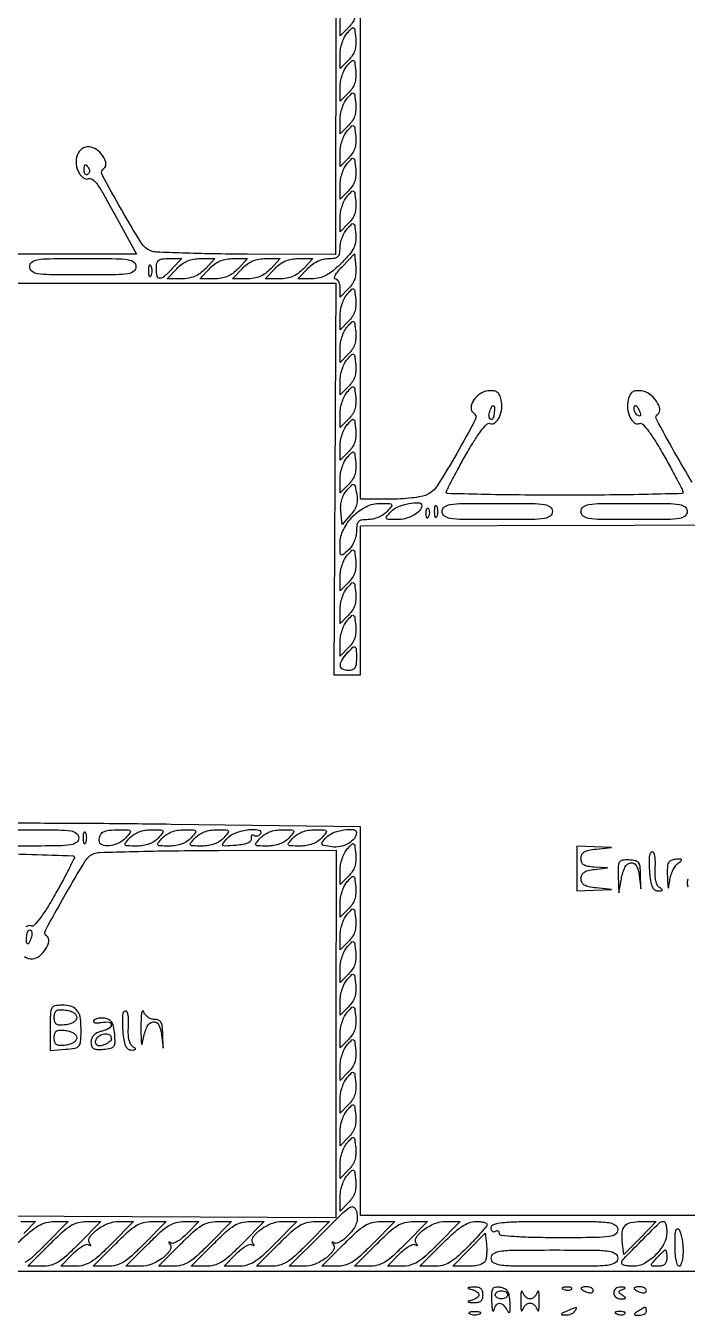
# Model space of a CAD drawing. Extents: x 17 to 822, y 5 to 559.
# Drawn here: x 216 to 378, y 5 to 321 of the extents above; entities that cross this region are included whole.
import ezdxf

# ---------------------------------------------------------------- set-up
doc = ezdxf.new("R2010")
doc.units = 0
doc.header["$MEASUREMENT"] = 0

msp = doc.modelspace()

# ---------------------------------------------------------------- linework, layer by layer
for points in [[(28.541465, 321.56995, 0.003837), (28.262195, 316.625, 0.008675), (28.061287, 310.227364, 0.003511), (28, 301.5, 0.003578), (28.06167, 292.88239, 0.008422), (28.262009, 286.45432, 0.003502), (28.539273, 281.418683, 0.396166), (28.984759, 281, -0.412408), (29.46258, 280.525118, -0.000102), (29.660656, 247.315001, -0.001361), (29.784568, 206.512136, -0.000505), (29.744627, 149.073465, 0.000484), (29.707363, 98.439679, 0.000802), (29.785835, 55.700313, 0.000037), (29.921293, 17.137127, 0.197981), (30.200712, 16.465954, 0.19867), (31.304134, 16.008298, 0.000006), (186.307387, 15.865424, 0.000281), (374.742824, 15.799819, 0.000104), (639.75, 15.91159)], [(379.235321, 209.185846, -0.009906), (374.845897, 216.648174, -0.004653), (370.453609, 224.63895, -0.396663), (370.782506, 225.865582, 0.314577), (371.318603, 227.106939, 0.104466), (370.484623, 229.02545, 0.081769), (368.714954, 230.809286, 0.130736), (366.722939, 231.573249, 0.048412), (365.436807, 231.585426, 0.129478), (364.581073, 231.278088, 0.131159), (363.99433, 230.592188, 0.050269), (363.564705, 229.401782, 0.086779), (363.406565, 227.232784, 0.085396), (363.991356, 225.125705, 0.114773), (365.071613, 223.761195, 0.265756), (366.318628, 223.568775, -0.305335), (367.099357, 223.389032, -0.025469), (368.50819, 221.719457, -0.024126), (370.239825, 219.197704, -0.010501), (372.303374, 215.69577, -0.003163), (374.103341, 212.440962, -0.004823), (375.620366, 209.591244, -0.001865), (376.887394, 207.132407, -0.118571), (377, 206.664234, -0.406921), (376.735151, 206.39269, -0.000516), (368.48125, 206.195119, -0.003579), (359.120021, 206.047734, -0.002146), (348, 206, -0.002146), (336.879979, 206.047734, -0.003579), (327.51875, 206.195119, -0.000516), (319.264849, 206.39269, -0.406921), (319, 206.664234, -0.118571), (319.112606, 207.132407, -0.001865), (320.379634, 209.591244, -0.004823), (321.896659, 212.440962, -0.003163), (323.696626, 215.69577, -0.010501), (325.760175, 219.197704, -0.024126), (327.49181, 221.719457, -0.025469), (328.900643, 223.389032, -0.305335), (329.681372, 223.568775, 0.265756), (330.928387, 223.761195, 0.114773), (332.008644, 225.125705, 0.085396), (332.593435, 227.232784, 0.086779), (332.435295, 229.401782, 0.050302), (332.002255, 230.601401, 0.133783), (331.411667, 231.284447, 0.129494), (330.542974, 231.586197, 0.045778), (329.215111, 231.566644, 0.126196), (327.274543, 230.842226, 0.095454), (325.681854, 229.206668, 0.124242), (325.06037, 227.418953, 0.277728), (325.668433, 226.174329, -0.388687), (326.103333, 224.50472, -0.007937), (321.567987, 216.251695, -0.01183), (316.828341, 208.38087, -0.142978), (314.202947, 206.073163, -0.065859), (312.884184, 205.657216, -0.014627), (310.538225, 205.315242, -0.014952), (307.783296, 205.078843, -0.013925), (304.952947, 205), (298, 205), (298, 303), (298, 401)], [(291.919472, 333), (291.914542, 265), (270.207271, 265.070285, -0.003093), (261.755574, 265.149927, -0.004554), (254.334057, 265.333393, -0.002195), (248.037072, 265.574141, -0.083269), (246.653349, 265.867274, -0.1617), (244.307714, 267.825149, -0.009264), (239.442862, 276.013079, -0.006437), (234.727432, 284.548894, -0.396243), (235.141096, 286.087202, 0.288571), (235.663535, 287.154137, 0.109038), (235.111797, 288.798368, 0.084284), (233.734951, 290.403011, 0.109865), (232.018579, 291.28489, 0.174339), (230.195787, 291.12144, 0.162643), (228.831217, 289.831989, 0.130217), (228.330302, 287.714157, 0.100538), (228.866699, 285.393218, 0.050784), (229.371877, 284.529053, 0.067945), (230.000852, 283.875414, 0.085081), (230.650848, 283.521003, 0.175738), (231.221637, 283.531556, -0.231508), (232.296702, 283.436063, -0.101788), (233.372591, 282.44084, -0.028058), (234.951038, 279.95284, -0.002011), (238.910104, 272.794953), (243.13143, 265.089906), (142.565715, 265.02903)], [(397.73343, 29.476606, -0.00071), (362.974591, 29.429638), (298, 29.434091), (298, 77.054387), (298, 124.674684), (251.639053, 125.31135, 0.001585), (232.925983, 125.509018, 0.001814), (215.037037, 125.57638, 0.001635), (199.860635, 125.528841, 0.010349), (192.139053, 125.319538), (179, 124.69106), (179, 191.34553), (179, 258), (235.476244, 258), (291.952487, 258), (291.726244, 209.999826), (291.5, 161.999652), (294.75, 161.999826), (298, 162), (298.001143, 180.25), (298.002287, 198.5), (365.001143, 198.683133), (432, 198.866266)], [(423.018217, 205.331465, -0.000241), (383.721533, 205.592638, -0.169937)], [(206.408352, 118.248611, -0.001597), (217.547445, 117.931539, -0.00015), (227.510913, 117.613099, -0.188793), (227.868962, 117.459415, -0.321329), (227.923361, 117.143163, -0.002484), (226.714963, 114.682184, -0.00776), (225.242024, 111.831585, -0.004759), (223.422336, 108.516168, -0.01032), (221.321541, 104.948062, -0.023171), (219.549907, 102.353432, -0.023421), (218.104218, 100.609844, -0.308818), (217.330739, 100.426578, 0.15116), (216.738664, 100.465925, 0.07058), (216.015836, 100.181721, 0.060272)], [(215.675587, 92.89892, 0.160301), (217.670337, 92.369333, 0.159176), (219.374518, 93.038365, 0.078948), (220.928699, 94.798174, 0.093232), (221.695019, 96.717161, 0.306801), (221.18905, 97.909358, -0.392191), (220.830824, 99.316876, -0.005036), (225.67607, 108.012319, -0.007413), (230.606667, 116.364844, -0.162886), (232.744556, 118.164719, -0.086906), (234.110216, 118.446472, -0.001255), (242.432881, 118.676005, -0.003414), (252.111418, 118.852506, -0.00224), (263.260997, 118.929715), (292.021995, 119), (291.97908, 73.937494), (291.936166, 28.874988), (225.468418, 29.187494), (159.000671, 29.5)], [(378.166275, 111.859667, 0.092143), (378, 110.965064, 0.075836), (378.151289, 109.973326, 0.187958)], [(214.064232, 22.75, -0.012739), (217.05224, 25.460795, -0.045027), (219.156947, 26.967572, -0.067651), (220.996838, 27.73731, -0.065377), (222.997285, 28), (226.43168, 28), (220.96584, 22.458141, -0.010238), (217.7701, 19.34797, -0.055463), (215.832822, 17.903945, -0.093053)], [(214.842079, 28), (218.374182, 28), (215.534066, 25.035558, -0.028015)]]:
    msp.add_lwpolyline(points, format="xyb")
for points in [[(295.074385, 320.62994), (293, 318.555556), (293, 321.949037, -0.04452), (293.128658, 323.391137, -0.034688), (293.514063, 324.917625, -0.035682), (294.078852, 326.299514, -0.068313), (294.75, 327.289555, -0.013511), (295.893063, 328.494199, -0.351207), (296.309455, 328.53981, -0.223081), (296.582186, 328.109995, -0.006864), (296.824385, 325.970458, -0.042169), (296.847935, 324.368954, -0.061847), (296.577869, 322.987958, -0.064866), (295.992059, 321.763404, -0.052458)], [(295.074385, 312.62994), (293, 310.555556), (293, 313.949037, -0.04452), (293.128658, 315.391137, -0.034688), (293.514063, 316.917625, -0.035682), (294.078852, 318.299514, -0.068313), (294.75, 319.289555, -0.013511), (295.893063, 320.494199, -0.351207), (296.309455, 320.53981, -0.223081), (296.582186, 320.109995, -0.006864), (296.824385, 317.970458, -0.042169), (296.847935, 316.368954, -0.061847), (296.577869, 314.987958, -0.064866), (295.992059, 313.763404, -0.052458)], [(295.074385, 304.62994), (293, 302.555556), (293, 305.949037, -0.04452), (293.128658, 307.391137, -0.034688), (293.514063, 308.917625, -0.035682), (294.078852, 310.299514, -0.068313), (294.75, 311.289555, -0.013511), (295.893063, 312.494199, -0.351207), (296.309455, 312.53981, -0.223081), (296.582186, 312.109995, -0.006864), (296.824385, 309.970458, -0.042169), (296.847935, 308.368954, -0.061847), (296.577869, 306.987958, -0.064866), (295.992059, 305.763404, -0.052458)], [(295.074385, 296.62994), (293, 294.555556), (293, 297.949037, -0.04452), (293.128658, 299.391137, -0.034688), (293.514063, 300.917625, -0.035682), (294.078852, 302.299514, -0.068313), (294.75, 303.289555, -0.013511), (295.893063, 304.494199, -0.351207), (296.309455, 304.53981, -0.223081), (296.582186, 304.109995, -0.006864), (296.824385, 301.970458, -0.042169), (296.847935, 300.368954, -0.061847), (296.577869, 298.987958, -0.064866), (295.992059, 297.763404, -0.052458)], [(295.074385, 288.62994), (293, 286.555556), (293, 289.949037, -0.04452), (293.128658, 291.391137, -0.034688), (293.514063, 292.917625, -0.035682), (294.078852, 294.299514, -0.068313), (294.75, 295.289555, -0.013511), (295.893063, 296.494199, -0.351207), (296.309455, 296.53981, -0.223081), (296.582186, 296.109995, -0.006864), (296.824385, 293.970458, -0.042169), (296.847935, 292.368954, -0.061847), (296.577869, 290.987958, -0.064866), (295.992059, 289.763404, -0.052458)], [(295.074385, 280.62994), (293, 278.555556), (293, 281.949037, -0.04452), (293.128658, 283.391137, -0.034688), (293.514063, 284.917625, -0.035682), (294.078852, 286.299514, -0.068313), (294.75, 287.289555, -0.013511), (295.893063, 288.494199, -0.351207), (296.309455, 288.53981, -0.223081), (296.582186, 288.109995, -0.006864), (296.824385, 285.970458, -0.042169), (296.847935, 284.368954, -0.061847), (296.577869, 282.987958, -0.064866), (295.992059, 281.763404, -0.052458)], [(231.457295, 286.069098, -0.090093), (231.612382, 285.673795, -0.095385), (231.614038, 285.257398, -0.099739), (231.463027, 284.88478, -0.108766), (231.182979, 284.613087, -0.158515), (230.860929, 284.534562, -0.191218), (230.582917, 284.669932, -0.126631), (230.394948, 285.024148, -0.059057), (230.333333, 285.543989, -0.019984), (230.376303, 286.618676, -0.269722), (230.59208, 286.929499, -0.350126), (230.913397, 286.852054, -0.02679)], [(295.074385, 272.62994), (293, 270.555556), (293, 273.949037, -0.04452), (293.128658, 275.391137, -0.034688), (293.514063, 276.917625, -0.035682), (294.078852, 278.299514, -0.068313), (294.75, 279.289555, -0.013511), (295.893063, 280.494199, -0.351207), (296.309455, 280.53981, -0.223081), (296.582186, 280.109995, -0.006864), (296.824385, 277.970458, -0.042169), (296.847935, 276.368954, -0.061847), (296.577869, 274.987958, -0.064866), (295.992059, 273.763404, -0.052458)], [(293.324266, 262.886651, -0.02201), (291.288075, 261.023911, -0.052116), (289.585669, 259.877164, -0.064849), (287.930619, 259.255832, -0.055059), (286.075686, 259.032894), (282.651372, 259), (285, 261.5, -0.045709), (286.156697, 262.5253, -0.045986), (287.478193, 263.321022, -0.048227), (288.854707, 263.829273, -0.06442), (290.174314, 264, 0.03468), (291.693016, 264.105465, 0.155907), (292.485547, 264.486337, 0.164881), (292.885557, 265.242345, 0.039981), (293, 266.671259, -0.054642), (293.127718, 267.836441, -0.03598), (293.514063, 269.129778, -0.036064), (294.07966, 270.349149, -0.056497), (294.75, 271.289555, -0.013499), (295.893119, 272.494319, -0.351075), (296.309445, 272.540043, -0.223211), (296.582145, 272.110538, -0.006868), (296.824266, 269.972053, -0.055051), (296.803995, 268.127035, -0.084661), (296.348552, 266.600236, -0.062982), (295.299181, 265.014556, -0.018861)], [(243, 262, -0.224251), (242.477318, 260.893213, -0.134742), (241.125, 260.288462, -0.035495), (238.134523, 260.04363, -0.002682), (230, 260, -0.002682), (221.865477, 260.04363, -0.035495), (218.875, 260.288462, -0.134742), (217.522682, 260.893213, -0.224251), (217, 262, -0.224251), (217.522682, 263.106787, -0.134742), (218.875, 263.711538, -0.035495), (221.865477, 263.95637, -0.002682), (230, 264, -0.002682), (238.134523, 263.95637, -0.035495), (241.125, 263.711538, -0.134742), (242.477318, 263.106787, -0.224251)], [(246.662281, 259.75, -0.174857), (246.474999, 259.540618, -0.447206), (246.306058, 259.601562, -0.078554), (246.189089, 260.10856, -0.017491), (246.157895, 261, -0.017491), (246.189089, 261.89144, -0.078554), (246.306058, 262.398438, -0.447206), (246.474999, 262.459382, -0.174857), (246.662281, 262.25, -0.057986), (246.818615, 261.679992, -0.037979), (246.87034, 261, -0.037979), (246.818615, 260.320008, -0.057986)], [(251.85496, 261.517277, -0.018154), (249.864406, 259.565752, -0.185772), (248.808321, 259.153901, -0.359651), (248.178377, 259.669605, -0.048611), (248, 261.5, -0.048258), (248.129016, 262.833601, -0.176816), (248.560496, 263.548709, -0.142553), (249.417923, 263.905862, -0.027879), (251.10496, 264), (254.20992, 264)], [(260, 261.5, -0.045093), (258.729871, 260.371358, -0.058169), (257.376733, 259.596331, -0.057697), (255.872469, 259.149604, -0.04338), (254.151372, 259), (250.651372, 259), (253, 261.5, -0.045093), (254.270129, 262.628642, -0.058169), (255.623267, 263.403669, -0.057697), (257.127531, 263.850396, -0.04338), (258.848628, 264), (262.348628, 264)], [(268, 261.5, -0.045093), (266.729871, 260.371358, -0.058169), (265.376733, 259.596331, -0.057697), (263.872469, 259.149604, -0.04338), (262.151372, 259), (258.651372, 259), (261, 261.5, -0.045093), (262.270129, 262.628642, -0.058169), (263.623267, 263.403669, -0.057697), (265.127531, 263.850396, -0.04338), (266.848628, 264), (270.348628, 264)], [(276, 261.5, -0.045093), (274.729871, 260.371358, -0.058169), (273.376733, 259.596331, -0.057697), (271.872469, 259.149604, -0.04338), (270.151372, 259), (266.651372, 259), (269, 261.5, -0.045093), (270.270129, 262.628642, -0.058169), (271.623267, 263.403669, -0.057697), (273.127531, 263.850396, -0.04338), (274.848628, 264), (278.348628, 264)], [(284, 261.5, -0.045093), (282.729871, 260.371358, -0.058169), (281.376733, 259.596331, -0.057697), (279.872469, 259.149604, -0.04338), (278.151372, 259), (274.651372, 259), (277, 261.5, -0.045093), (278.270129, 262.628642, -0.058169), (279.623267, 263.403669, -0.057697), (281.127531, 263.850396, -0.04338), (282.848628, 264), (286.348628, 264)], [(295.074385, 256.62994), (293, 254.555556), (293, 256.777778, 0.051449), (292.912276, 257.628058, 0.071373), (292.651292, 258.347222, 0.091414), (292.266004, 258.830609, 0.180815), (291.812909, 259, -0.466291), (291.602083, 259.251239, -0.085811), (291.837296, 259.904351, -0.042237), (292.517465, 260.895766, -0.019038), (293.562909, 262.078641), (296.5, 265.157282), (296.824385, 261.930803, -0.043131), (296.846479, 260.352035, -0.061742), (296.574722, 258.980031, -0.064391), (295.988558, 257.758712, -0.052378)], [(295.074385, 248.62994), (293, 246.555556), (293, 249.949037, -0.04452), (293.128658, 251.391137, -0.034688), (293.514063, 252.917625, -0.035682), (294.078852, 254.299514, -0.068313), (294.75, 255.289555, -0.013511), (295.893063, 256.494199, -0.351207), (296.309455, 256.53981, -0.223081), (296.582186, 256.109995, -0.006864), (296.824385, 253.970458, -0.042169), (296.847935, 252.368954, -0.061847), (296.577869, 250.987958, -0.064866), (295.992059, 249.763404, -0.052458)], [(295.074385, 240.62994), (293, 238.555556), (293, 241.949037, -0.04452), (293.128658, 243.391137, -0.034688), (293.514063, 244.917625, -0.035682), (294.078852, 246.299514, -0.068313), (294.75, 247.289555, -0.013511), (295.893063, 248.494199, -0.351207), (296.309455, 248.53981, -0.223081), (296.582186, 248.109995, -0.006864), (296.824385, 245.970458, -0.042169), (296.847935, 244.368954, -0.061847), (296.577869, 242.987958, -0.064866), (295.992059, 241.763404, -0.052458)], [(295.074385, 232.62994), (293, 230.555556), (293, 233.949037, -0.04452), (293.128658, 235.391137, -0.034688), (293.514063, 236.917625, -0.035682), (294.078852, 238.299514, -0.068313), (294.75, 239.289555, -0.013511), (295.893063, 240.494199, -0.351207), (296.309455, 240.53981, -0.223081), (296.582186, 240.109995, -0.006864), (296.824385, 237.970458, -0.042169), (296.847935, 236.368954, -0.061847), (296.577869, 234.987958, -0.064866), (295.992059, 233.763404, -0.052458)], [(295.074385, 224.62994), (293, 222.555556), (293, 225.949037, -0.04452), (293.128658, 227.391137, -0.034688), (293.514063, 228.917625, -0.035682), (294.078852, 230.299514, -0.068313), (294.75, 231.289555, -0.013511), (295.893063, 232.494199, -0.351207), (296.309455, 232.53981, -0.223081), (296.582186, 232.109995, -0.006864), (296.824385, 229.970458, -0.042169), (296.847935, 228.368954, -0.061847), (296.577869, 226.987958, -0.064866), (295.992059, 225.763404, -0.052458)], [(330.730265, 226.069278, -0.039075), (330.620945, 225.361741, -0.079088), (330.407608, 224.841638, -0.140997), (330.131761, 224.587963, -0.259868), (329.836088, 224.601303, -0.156206), (329.591564, 224.88734, -0.075558), (329.472764, 225.359336, -0.063531), (329.490736, 225.936181, -0.05214), (329.650663, 226.532025, -0.01992), (330.192409, 227.791397, -0.402215), (330.548299, 227.92531, -0.30258), (330.792967, 227.550408, -0.01644)], [(366.381557, 226.448062, -0.036408), (366.556862, 225.868281, -0.155351), (366.525685, 225.512472, -0.32948), (366.325929, 225.393111, -0.1144), (365.988546, 225.507079, -0.061454), (365.610411, 225.810572, -0.051183), (365.290385, 226.21498, -0.053277), (365.072509, 226.65395, -0.088797), (365, 227.059017, -0.079093), (365.117673, 227.798253, -0.444011), (365.441482, 227.942608, -0.168622), (365.894727, 227.51997, -0.029964)], [(295.074385, 216.62994), (293, 214.555556), (293, 217.949037, -0.04452), (293.128658, 219.391137, -0.034688), (293.514063, 220.917625, -0.035682), (294.078852, 222.299514, -0.068313), (294.75, 223.289555, -0.013511), (295.893063, 224.494199, -0.351207), (296.309455, 224.53981, -0.223081), (296.582186, 224.109995, -0.006864), (296.824385, 221.970458, -0.042169), (296.847935, 220.368954, -0.061847), (296.577869, 218.987958, -0.064866), (295.992059, 217.763404, -0.052458)], [(295.074385, 208.62994), (293, 206.555556), (293, 209.949037, -0.04452), (293.128658, 211.391137, -0.034688), (293.514063, 212.917625, -0.035682), (294.078852, 214.299514, -0.068313), (294.75, 215.289555, -0.013511), (295.893063, 216.494199, -0.351207), (296.309455, 216.53981, -0.223081), (296.582186, 216.109995, -0.006864), (296.824385, 213.970458, -0.042169), (296.847935, 212.368954, -0.061847), (296.577869, 210.987958, -0.064866), (295.992059, 209.763404, -0.052458)], [(295.573345, 201.156364), (293.5, 198.812727), (293.179665, 201.999904, -0.044446), (293.162823, 203.485439, -0.050828), (293.415763, 204.882863, -0.05347), (293.928122, 206.13833, -0.060054), (294.679665, 207.203894, -0.010874), (295.900209, 208.498433, -0.290772), (296.3414, 208.600398, -0.255063), (296.660907, 208.245168, -0.008801), (297.073345, 206.360354, -0.049394), (297.218144, 204.90423, -0.070376), (297.036886, 203.619053, -0.068092), (296.499195, 202.403958, -0.042951)], [(304.5, 202, -0.065029), (303.596617, 201.23078, -0.042446), (302.387383, 200.584794, -0.042113), (301.071261, 200.146273, -0.059432), (299.845012, 200, 0.034487), (298.289044, 199.89255, 0.163305), (297.5, 199.5, 0.163305), (297.10745, 198.710956, 0.034487), (297, 197.154988, -0.059432), (296.853727, 195.928739, -0.042113), (296.415206, 194.612617, -0.042446), (295.76922, 193.403383, -0.065029), (295, 192.5, -0.013031), (293.693151, 191.377854, -0.348666), (293.26415, 191.372503, -0.224992), (293.02996, 191.833901, -0.006767), (293, 194.047405, -0.114866), (293.810523, 197.528976, -0.08088), (296.151546, 200.816002, -0.081152), (299.405075, 203.181081, -0.117187), (302.851154, 204, -0.006506), (305.13527, 203.970278, -0.217149), (305.615193, 203.736265, -0.356621), (305.617064, 203.30443, -0.013695)], [(313, 203.428571, -0.197509), (312.51403, 202.246317, -0.069509), (311.027591, 201.11161, -0.061443), (309.012933, 200.282351, -0.067036), (306.916441, 200, -0.007146), (304.794435, 200.030328, -0.235724), (304.356652, 200.264724, -0.337763), (304.371655, 200.69026, -0.012215), (305.5, 202, -0.115541), (307.172677, 203.157082, -0.046756), (309.853353, 203.932757, -0.050157), (312.289637, 204.147683, -0.410633)], [(314.683114, 200.8125, -0.054073), (314.461564, 200.395823, -0.470617), (314.279315, 200.37858, -0.168741), (314.137993, 200.670344, -0.018894), (314.078947, 201.416667, -0.028489), (314.089945, 202.112848, -0.077125), (314.200665, 202.592839, -0.208169), (314.385309, 202.77538, -0.296942), (314.604167, 202.729167, -0.126455), (314.797407, 202.402231, -0.060344), (314.876576, 201.916927, -0.05415), (314.839148, 201.359369, -0.051402)], [(316.662281, 200.75, -0.174857), (316.474999, 200.540618, -0.447206), (316.306058, 200.601562, -0.078554), (316.189089, 201.10856, -0.017491), (316.157895, 202, -0.017491), (316.189089, 202.89144, -0.078554), (316.306058, 203.398438, -0.447206), (316.474999, 203.459382, -0.174857), (316.662281, 203.25, -0.057986), (316.818615, 202.679992, -0.037979), (316.87034, 202, -0.037979), (316.818615, 201.320008, -0.057986)], [(345, 202, -0.22979), (344.461675, 200.890509, -0.130799), (343.0625, 200.287037, -0.034233), (339.96815, 200.043195, -0.00255), (331.5, 200, -0.00255), (323.03185, 200.043195, -0.034233), (319.9375, 200.287037, -0.130799), (318.538325, 200.890509, -0.22979), (318, 202, -0.22979), (318.538325, 203.109491, -0.130799), (319.9375, 203.712963, -0.034233), (323.03185, 203.956805, -0.00255), (331.5, 204, -0.00255), (339.96815, 203.956805, -0.034233), (343.0625, 203.712963, -0.130799), (344.461675, 203.109491, -0.22979)], [(378, 202, -0.224251), (377.477318, 200.893213, -0.134742), (376.125, 200.288462, -0.035495), (373.134523, 200.04363, -0.002682), (365, 200, -0.002682), (356.865477, 200.04363, -0.035495), (353.875, 200.288462, -0.134742), (352.522682, 200.893213, -0.224251), (352, 202, -0.224251), (352.522682, 203.106787, -0.134742), (353.875, 203.711538, -0.035495), (356.865477, 203.95637, -0.002682), (365, 204, -0.002682), (373.134523, 203.95637, -0.035495), (376.125, 203.711538, -0.134742), (377.477318, 203.106787, -0.224251)], [(295.074385, 184.62994), (293, 182.555556), (293, 185.949037, -0.04452), (293.128658, 187.391137, -0.034688), (293.514063, 188.917625, -0.035682), (294.078852, 190.299514, -0.068313), (294.75, 191.289555, -0.013511), (295.893063, 192.494199, -0.351207), (296.309455, 192.53981, -0.223081), (296.582186, 192.109995, -0.006864), (296.824385, 189.970458, -0.042169), (296.847935, 188.368954, -0.061847), (296.577869, 186.987958, -0.064866), (295.992059, 185.763404, -0.052458)], [(295.074385, 176.62994), (293, 174.555556), (293, 177.949037, -0.04452), (293.128658, 179.391137, -0.034688), (293.514063, 180.917625, -0.035682), (294.078852, 182.299514, -0.068313), (294.75, 183.289555, -0.013511), (295.893063, 184.494199, -0.351207), (296.309455, 184.53981, -0.223081), (296.582186, 184.109995, -0.006864), (296.824385, 181.970458, -0.042169), (296.847935, 180.368954, -0.061847), (296.577869, 178.987958, -0.064866), (295.992059, 177.763404, -0.052458)], [(295.074385, 168.62994), (293, 166.555556), (293, 169.949037, -0.04452), (293.128658, 171.391137, -0.034688), (293.514063, 172.917625, -0.035682), (294.078852, 174.299514, -0.068313), (294.75, 175.289555, -0.013511), (295.893063, 176.494199, -0.351207), (296.309455, 176.53981, -0.223081), (296.582186, 176.109995, -0.006864), (296.824385, 173.970458, -0.042169), (296.847935, 172.368954, -0.061847), (296.577869, 170.987958, -0.064866), (295.992059, 169.763404, -0.052458)], [(297, 166, -0.030703), (296.907747, 164.499083, -0.116834), (296.583333, 163.625, -0.166173), (295.975317, 163.159458, -0.081208), (295, 163, -0.116591), (293.650446, 163.319028, -0.261744), (293.080187, 164.162441, -0.158985), (293.393373, 165.483311, -0.046891), (294.654988, 167.171259, -0.011578), (296.128207, 168.72526, -0.323678), (296.648754, 168.810788, -0.274209), (296.95678, 168.332663, -0.009263)], [(229, 122, -0.22979), (228.461675, 120.890509, -0.130799), (227.0625, 120.287037, -0.034233), (223.96815, 120.043195, -0.00255), (215.5, 120, -0.00255), (207.03185, 120.043195, -0.034233), (203.9375, 120.287037, -0.130799), (202.538325, 120.890509, -0.22979), (202, 122, -0.22979), (202.538325, 123.109491, -0.130799), (203.9375, 123.712963, -0.034233), (207.03185, 123.956805, -0.00255), (215.5, 124, -0.00255), (223.96815, 123.956805, -0.034233), (227.0625, 123.712963, -0.130799), (228.461675, 123.109491, -0.22979)], [(230.662281, 120.75, -0.174857), (230.474999, 120.540618, -0.447206), (230.306058, 120.601562, -0.078554), (230.189089, 121.10856, -0.017491), (230.157895, 122, -0.017491), (230.189089, 122.89144, -0.078554), (230.306058, 123.398438, -0.447206), (230.474999, 123.459382, -0.174857), (230.662281, 123.25, -0.057986), (230.818615, 122.679992, -0.037979), (230.87034, 122, -0.037979), (230.818615, 121.320008, -0.057986)], [(240.5, 122, -0.098563), (238.724826, 120.681778, -0.085216), (236.486103, 120.056821, -0.120465), (234.699122, 120.304216, -0.307544), (234, 121.333333, -0.100367), (234.262824, 122.629455, -0.167921), (234.999091, 123.447442, -0.102134), (236.391865, 123.880764, -0.024522), (238.821654, 124, -0.006435), (241.126264, 123.97034, -0.214942), (241.61161, 123.736381, -0.358856), (241.615543, 123.3037, -0.013893)], [(248.5, 122, -0.065737), (247.503381, 121.153811, -0.053162), (246.248809, 120.522141, -0.04919), (244.790592, 120.131231, -0.040927), (243.190025, 120, -0.006407), (240.877306, 120.029637, -0.214078), (240.389808, 120.263573, -0.359731), (240.385064, 120.696593, -0.013972), (241.5, 122, -0.065737), (242.496619, 122.846189, -0.053162), (243.751191, 123.477859, -0.04919), (245.209408, 123.868769, -0.040927), (246.809975, 124, -0.006407), (249.122694, 123.970363, -0.214078), (249.610192, 123.736427, -0.359731), (249.614936, 123.303407, -0.013972)], [(256.5, 122, -0.065737), (255.503381, 121.153811, -0.053162), (254.248809, 120.522141, -0.04919), (252.790592, 120.131231, -0.040927), (251.190025, 120, -0.006407), (248.877306, 120.029637, -0.214078), (248.389808, 120.263573, -0.359731), (248.385064, 120.696593, -0.013972), (249.5, 122, -0.065737), (250.496619, 122.846189, -0.053162), (251.751191, 123.477859, -0.04919), (253.209408, 123.868769, -0.040927), (254.809975, 124, -0.006407), (257.122694, 123.970363, -0.214078), (257.610192, 123.736427, -0.359731), (257.614936, 123.303407, -0.013972)], [(264.5, 122, -0.065737), (263.503381, 121.153811, -0.053162), (262.248809, 120.522141, -0.04919), (260.790592, 120.131231, -0.040927), (259.190025, 120, -0.006407), (256.877306, 120.029637, -0.214078), (256.389808, 120.263573, -0.359731), (256.385064, 120.696593, -0.013972), (257.5, 122, -0.065737), (258.496619, 122.846189, -0.053162), (259.751191, 123.477859, -0.04919), (261.209408, 123.868769, -0.040927), (262.809975, 124, -0.006407), (265.122694, 123.970363, -0.214078), (265.610192, 123.736427, -0.359731), (265.614936, 123.303407, -0.013972)], [(273.489919, 122.983688, -0.092929), (273.177412, 122.64068, -0.096298), (272.765582, 122.439419, -0.099244), (272.318852, 122.410465, -0.105503), (271.906125, 122.558018, 0.1082), (271.564108, 122.678238, 0.240785), (271.311893, 122.586137, 0.177582), (271.18799, 122.290277, 0.062501), (271.225223, 121.82433, -0.229598), (271.075406, 121.229642, -0.113814), (270.439183, 120.750007, -0.062597), (269.270712, 120.395846, -0.021997), (267.528428, 120.176425, -0.004432), (264.827174, 119.980435, -0.192183), (264.293803, 120.154925, -0.410756), (264.255473, 120.555494, -0.012869), (265.433416, 121.926425, -0.125635), (267.444366, 123.259141, -0.051251), (270.659432, 124.021762, -0.083481), (273.079797, 123.93437, -0.521152)], [(280.5, 122, -0.065737), (279.503381, 121.153811, -0.053162), (278.248809, 120.522141, -0.04919), (276.790592, 120.131231, -0.040927), (275.190025, 120, -0.006407), (272.877306, 120.029637, -0.214078), (272.389808, 120.263573, -0.359731), (272.385064, 120.696593, -0.013972), (273.5, 122, -0.065737), (274.496619, 122.846189, -0.053162), (275.751191, 123.477859, -0.04919), (277.209408, 123.868769, -0.040927), (278.809975, 124, -0.006407), (281.122694, 123.970363, -0.214078), (281.610192, 123.736427, -0.359731), (281.614936, 123.303407, -0.013972)], [(288.5, 122, -0.065737), (287.503381, 121.153811, -0.053162), (286.248809, 120.522141, -0.04919), (284.790592, 120.131231, -0.040927), (283.190025, 120, -0.006407), (280.877306, 120.029637, -0.214078), (280.389808, 120.263573, -0.359731), (280.385064, 120.696593, -0.013972), (281.5, 122, -0.065737), (282.496619, 122.846189, -0.053162), (283.751191, 123.477859, -0.04919), (285.209408, 123.868769, -0.040927), (286.809975, 124, -0.006407), (289.122694, 123.970363, -0.214078), (289.610192, 123.736427, -0.359731), (289.614936, 123.303407, -0.013972)], [(297, 123.328741, -0.172484), (296.489186, 121.892032, -0.089825), (295.026986, 120.639255, -0.079672), (293.021707, 119.860934, -0.089477), (290.955402, 119.793238, -0.010483), (289.042366, 120.115116, -0.217997), (288.579743, 120.443253, -0.305436), (288.61334, 120.934439, -0.018601), (289.608844, 122.120272, -0.120062), (291.258682, 123.239934, -0.04884), (293.899052, 123.941399, -0.05303), (296.28942, 124.075658, -0.399686)], [(295.074385, 112.62994), (293, 110.555556), (293, 113.949037, -0.04452), (293.128658, 115.391137, -0.034688), (293.514063, 116.917625, -0.035682), (294.078852, 118.299514, -0.068313), (294.75, 119.289555, -0.013511), (295.893063, 120.494199, -0.351207), (296.309455, 120.53981, -0.223081), (296.582186, 120.109995, -0.006864), (296.824385, 117.970458, -0.042169), (296.847935, 116.368954, -0.061847), (296.577869, 114.987958, -0.064866), (295.992059, 113.763404, -0.052458)], [(351, 114.5), (351, 109), (355.25, 109.168103), (359.5, 109.336206), (355.75, 109.728468, -0.023544), (353.90045, 110.010469, -0.086631), (352.801926, 110.438082, -0.143315), (352.213461, 111.079901, -0.114843), (352, 111.997007, -0.107856), (352.194515, 112.888254, -0.133118), (352.736778, 113.539363, -0.091052), (353.713994, 113.987618, -0.03126), (355.25, 114.276604), (358.5, 114.679926), (355.25, 114.839963, -0.028254), (353.641559, 115.010605, -0.103216), (352.689521, 115.37756, -0.156121), (352.179947, 115.998177, -0.094711), (352, 116.939635, -0.106875), (352.207372, 117.898712, -0.148219), (352.783897, 118.555808, -0.090066), (353.87313, 118.986668, -0.023205), (355.75, 119.271532), (359.5, 119.663794), (355.25, 119.831897), (351, 120)], [(368.833619, 118.000858, 0.068754), (368.709521, 117.335734, 0.011835), (368.679305, 116.05004, 0.01269), (368.718187, 114.528601, 0.011037), (368.834488, 112.938358, 0.022671), (369.096594, 111.08394, 0.072594), (369.500958, 109.906009, 0.124521), (370.079184, 109.251213, 0.153427), (370.855035, 109.015313, 0.018049), (371.650163, 109.051439, 0.279424), (371.862646, 109.20521, 0.340923), (371.802243, 109.434363, 0.022653), (371.207578, 109.850548, -0.14359), (370.70617, 110.42197, -0.050963), (370.346986, 111.459894, -0.043375), (370.152577, 112.794716, -0.031305), (370.159585, 114.299895, 0.027998), (370.186227, 116.665342, 0.074967), (369.86161, 118.314321, 0.420046), (369.356896, 118.54667, 0.22497)], [(361.131641, 112.600914), (361.263282, 108.5), (361.881641, 111.988647, -0.065077), (362.768438, 114.801553, -0.242176), (364.190403, 115.905661, -0.332627), (365.532182, 115.245538, -0.087752), (366.275423, 112.810999), (366.678849, 109.5), (366.589425, 113, 0.023084), (366.446941, 114.983698, 0.138333), (366.054517, 115.930862, 0.175714), (365.275954, 116.413806, 0.04269), (363.75, 116.600914, 0.039931), (362.140608, 116.531442, 0.220535), (361.423281, 116.084626, 0.140201), (361.119533, 115.106193, 0.013629)], [(373.149832, 112.537196, 0.001688), (373.244039, 110.210786, 0.113705), (373.349316, 109.830817, 0.718276), (373.471461, 109.851998, 0.004179), (373.712049, 111.5, -0.040222), (373.984631, 112.73632, -0.035308), (374.460402, 113.9703, -0.036973), (375.053962, 115.025258, -0.082384), (375.680542, 115.696764, 0.012129), (376.545448, 116.395971, 0.354696), (376.594175, 116.656373, 0.28518), (376.337983, 116.802537, 0.00951), (375.118325, 116.73396, 0.082118), (374.017078, 116.46557, 0.18437), (373.407643, 115.877488, 0.102495), (373.141961, 114.764401, 0.016782)], [(295.074385, 104.62994), (293, 102.555556), (293, 105.949037, -0.04452), (293.128658, 107.391137, -0.034688), (293.514063, 108.917625, -0.035682), (294.078852, 110.299514, -0.068313), (294.75, 111.289555, -0.013511), (295.893063, 112.494199, -0.351207), (296.309455, 112.53981, -0.223081), (296.582186, 112.109995, -0.006864), (296.824385, 109.970458, -0.042169), (296.847935, 108.368954, -0.061847), (296.577869, 106.987958, -0.064866), (295.992059, 105.763404, -0.052458)], [(295.074385, 96.62994), (293, 94.555556), (293, 97.949037, -0.04452), (293.128658, 99.391137, -0.034688), (293.514063, 100.917625, -0.035682), (294.078852, 102.299514, -0.068313), (294.75, 103.289555, -0.013511), (295.893063, 104.494199, -0.351207), (296.309455, 104.53981, -0.223081), (296.582186, 104.109995, -0.006864), (296.824385, 101.970458, -0.042169), (296.847935, 100.368954, -0.061847), (296.577869, 98.987958, -0.064866), (295.992059, 97.763404, -0.052458)], [(217.349337, 97.467975, -0.01992), (216.807591, 96.208603, -0.402215), (216.451701, 96.07469, -0.30258), (216.207033, 96.449592, -0.01644), (216.269735, 97.930722, -0.039075), (216.379055, 98.638259, -0.079088), (216.592392, 99.158362, -0.140997), (216.868239, 99.412037, -0.259868), (217.163912, 99.398697, -0.156206), (217.408436, 99.11266, -0.075558), (217.527236, 98.640664, -0.063531), (217.509264, 98.063819, -0.05214)], [(295.074385, 88.62994), (293, 86.555556), (293, 89.949037, -0.04452), (293.128658, 91.391137, -0.034688), (293.514063, 92.917625, -0.035682), (294.078852, 94.299514, -0.068313), (294.75, 95.289555, -0.013511), (295.893063, 96.494199, -0.351207), (296.309455, 96.53981, -0.223081), (296.582186, 96.109995, -0.006864), (296.824385, 93.970458, -0.042169), (296.847935, 92.368954, -0.061847), (296.577869, 90.987958, -0.064866), (295.992059, 89.763404, -0.052458)], [(295.074385, 80.62994), (293, 78.555556), (293, 81.949037, -0.04452), (293.128658, 83.391137, -0.034688), (293.514063, 84.917625, -0.035682), (294.078852, 86.299514, -0.068313), (294.75, 87.289555, -0.013511), (295.893063, 88.494199, -0.351207), (296.309455, 88.53981, -0.223081), (296.582186, 88.109995, -0.006864), (296.824385, 85.970458, -0.042169), (296.847935, 84.368954, -0.061847), (296.577869, 82.987958, -0.064866), (295.992059, 81.763404, -0.052458)], [(222, 75.439635), (222, 69.879269), (225.75, 70.189635, 0.021655), (228.067547, 70.482914, 0.170465), (229.001152, 71.001297, 0.159625), (229.437771, 72.00678, 0.018375), (229.578394, 74.5, 0.03668), (229.406649, 77.693311, 0.12542), (228.647765, 79.612256, 0.162814), (227.199689, 80.650143, 0.074908), (224.877555, 81, 0.046865), (223.144936, 80.837244, 0.230432), (222.379378, 80.266919, 0.11191), (222.057025, 79.028621, 0.007944)], [(228.5, 78, -0.154584), (228.301657, 77.373791, -0.093669), (227.73893, 76.827559, -0.072136), (226.861629, 76.414852, -0.045313), (225.75, 76.183578, -0.030541), (224.313992, 76.106685, -0.145046), (223.53525, 76.343872, -0.189807), (223.127944, 76.92427, -0.05926), (223, 78, -0.05926), (223.127944, 79.07573, -0.189807), (223.53525, 79.656128, -0.145046), (224.313992, 79.893315, -0.030541), (225.75, 79.816422, -0.045313), (226.861629, 79.585148, -0.072136), (227.73893, 79.172441, -0.093669), (228.301657, 78.626209, -0.154584)], [(239.833619, 79.000858, 0.068754), (239.709521, 78.335734, 0.011835), (239.679305, 77.05004, 0.01269), (239.718187, 75.528601, 0.011037), (239.834488, 73.938358, 0.022671), (240.096594, 72.08394, 0.072594), (240.500958, 70.906009, 0.124521), (241.079184, 70.251213, 0.153427), (241.855035, 70.015313, 0.018049), (242.650163, 70.051439, 0.279424), (242.862646, 70.20521, 0.340923), (242.802243, 70.434363, 0.022653), (242.207578, 70.850548, -0.14359), (241.70617, 71.42197, -0.050963), (241.346986, 72.459894, -0.043375), (241.152577, 73.794716, -0.031305), (241.159585, 75.299895, 0.027998), (241.186227, 77.665342, 0.074967), (240.86161, 79.314321, 0.420046), (240.356896, 79.54667, 0.22497)], [(244.231321, 75.5, 0.002575), (244.264314, 72.351112, 0.05951), (244.384565, 71.462501, 0.781944), (244.565411, 71.464284, 0.014562), (244.881641, 72.988647, -0.065077), (245.768438, 75.801553, -0.242176), (247.190403, 76.905661, -0.332627), (248.532182, 76.245538, -0.087752), (249.275423, 73.810999), (249.678849, 70.5), (249.589425, 74, 0.023425), (249.458567, 75.804618, 0.105127), (249.118607, 76.801322, 0.170123), (248.498376, 77.319068, 0.089881), (247.5, 77.5, -0.089848), (246.679738, 77.648598, -0.072131), (245.892278, 78.08129, -0.071009), (245.249209, 78.728018, -0.081783), (244.84968, 79.5, 0.551185), (244.614563, 79.559763, 0.166213), (244.39978, 79.15, 0.029962), (244.262121, 77.681513, 0.009723)], [(295.074385, 72.62994), (293, 70.555556), (293, 73.949037, -0.04452), (293.128658, 75.391137, -0.034688), (293.514063, 76.917625, -0.035682), (294.078852, 78.299514, -0.068313), (294.75, 79.289555, -0.013511), (295.893063, 80.494199, -0.351207), (296.309455, 80.53981, -0.223081), (296.582186, 80.109995, -0.006864), (296.824385, 77.970458, -0.042169), (296.847935, 76.368954, -0.061847), (296.577869, 74.987958, -0.064866), (295.992059, 73.763404, -0.052458)], [(232.624622, 77.201643, 0.307086), (232.637324, 76.901649, 0.178194), (232.951714, 76.695713, 0.07427), (233.619899, 76.642849, 0.029901), (234.530262, 76.761034, -0.067332), (236.356265, 76.860508, -0.394982), (236.945964, 76.212617, -0.278029), (236.373903, 75.292609, -0.05662), (234.5, 74.589356, 0.054602), (233.427299, 74.191699, 0.086603), (232.641553, 73.610486, 0.098722), (232.166275, 72.859667, 0.092143), (232, 71.965064, 0.075836), (232.151289, 70.973326, 0.187958), (232.602466, 70.408899, 0.124597), (233.466572, 70.16327, 0.026277), (235.047469, 70.20044, 0.029861), (236.832355, 70.444246, 0.188331), (237.59218, 70.928873, 0.159928), (237.89029, 71.848226, 0.020097), (237.797469, 73.966325, 0.02796), (237.547749, 75.739786, 0.093417), (237.111502, 76.82542, 0.13218), (236.407602, 77.4676, 0.083995), (235.34436, 77.807186, 0.041939), (234.477875, 77.857255, 0.048279), (233.656235, 77.756022, 0.054713), (232.993736, 77.530289, 0.1459)], [(228.5, 73, -0.154584), (228.301657, 72.373791, -0.093669), (227.73893, 71.827559, -0.072136), (226.861629, 71.414852, -0.045313), (225.75, 71.183578, -0.030541), (224.313992, 71.106685, -0.145046), (223.53525, 71.343872, -0.189807), (223.127944, 71.92427, -0.05926), (223, 73, -0.05926), (223.127944, 74.07573, -0.189807), (223.53525, 74.656128, -0.145046), (224.313992, 74.893315, -0.030541), (225.75, 74.816422, -0.045313), (226.861629, 74.585148, -0.072136), (227.73893, 74.172441, -0.093669), (228.301657, 73.626209, -0.154584)], [(237, 72.968615, -0.213422), (236.621817, 72.122972, -0.075769), (235.486858, 71.381846, -0.076784), (234.197884, 71.019605, -0.230479), (233.356736, 71.30993, -0.242984), (233.115307, 72.067091, -0.130219), (233.532249, 72.983357, -0.102648), (234.459491, 73.733481, -0.119467), (235.559017, 74, -0.069866), (236.109745, 73.922668, -0.085761), (236.576711, 73.697031, -0.100101), (236.888923, 73.361922, -0.138501)], [(295.074385, 64.62994), (293, 62.555556), (293, 65.949037, -0.04452), (293.128658, 67.391137, -0.034688), (293.514063, 68.917625, -0.035682), (294.078852, 70.299514, -0.068313), (294.75, 71.289555, -0.013511), (295.893063, 72.494199, -0.351207), (296.309455, 72.53981, -0.223081), (296.582186, 72.109995, -0.006864), (296.824385, 69.970458, -0.042169), (296.847935, 68.368954, -0.061847), (296.577869, 66.987958, -0.064866), (295.992059, 65.763404, -0.052458)], [(295.074385, 56.62994), (293, 54.555556), (293, 57.949037, -0.04452), (293.128658, 59.391137, -0.034688), (293.514063, 60.917625, -0.035682), (294.078852, 62.299514, -0.068313), (294.75, 63.289555, -0.013511), (295.893063, 64.494199, -0.351207), (296.309455, 64.53981, -0.223081), (296.582186, 64.109995, -0.006864), (296.824385, 61.970458, -0.042169), (296.847935, 60.368954, -0.061847), (296.577869, 58.987958, -0.064866), (295.992059, 57.763404, -0.052458)], [(295.074385, 48.62994), (293, 46.555556), (293, 49.949037, -0.04452), (293.128658, 51.391137, -0.034688), (293.514063, 52.917625, -0.035682), (294.078852, 54.299514, -0.068313), (294.75, 55.289555, -0.013511), (295.893063, 56.494199, -0.351207), (296.309455, 56.53981, -0.223081), (296.582186, 56.109995, -0.006864), (296.824385, 53.970458, -0.042169), (296.847935, 52.368954, -0.061847), (296.577869, 50.987958, -0.064866), (295.992059, 49.763404, -0.052458)], [(295.074385, 40.62994), (293, 38.555556), (293, 41.949037, -0.04452), (293.128658, 43.391137, -0.034688), (293.514063, 44.917625, -0.035682), (294.078852, 46.299514, -0.068313), (294.75, 47.289555, -0.013511), (295.893063, 48.494199, -0.351207), (296.309455, 48.53981, -0.223081), (296.582186, 48.109995, -0.006864), (296.824385, 45.970458, -0.042169), (296.847935, 44.368954, -0.061847), (296.577869, 42.987958, -0.064866), (295.992059, 41.763404, -0.052458)], [(295.074385, 32.62994), (293, 30.555556), (293, 33.949037, -0.04452), (293.128658, 35.391137, -0.034688), (293.514063, 36.917625, -0.035682), (294.078852, 38.299514, -0.068313), (294.75, 39.289555, -0.013511), (295.893063, 40.494199, -0.351207), (296.309455, 40.53981, -0.223081), (296.582186, 40.109995, -0.006864), (296.824385, 37.970458, -0.042169), (296.847935, 36.368954, -0.061847), (296.577869, 34.987958, -0.064866), (295.992059, 33.763404, -0.052458)], [(295.172398, 24.785558, -0.031524), (294.143083, 23.791874, -0.043991), (293.099758, 23.052008, -0.051708), (292.186591, 22.638077, -0.213138), (291.596975, 22.695883, 0.019152), (291.202782, 22.900813, 0.255396), (291.045236, 22.89151, 0.433111), (291.022673, 22.776835, 0.028509), (291.259146, 22.484512, -0.340106), (291.37997, 21.005422, -0.086172), (289.632526, 19.114861, -0.067665), (286.862989, 17.537673, -0.09593), (284.086361, 17), (280.52135, 17), (288.510675, 24.961704, -0.002621), (293.792938, 30.170808, -0.055877), (295.524413, 31.518906, -0.351151), (296.44059, 31.403326, -0.141127), (297.075423, 30.211704, -0.058256), (297.208685, 28.778541, -0.078573), (296.975277, 27.499394, -0.068023), (296.322029, 26.223351, -0.032761)], [(229, 22.5, -0.011886), (225.973242, 19.577487, -0.048077), (223.930364, 18.030834, -0.074769), (222.125658, 17.262096, -0.063442), (220.06832, 17), (216.56832, 17), (222, 22.5, -0.011886), (225.026758, 25.422513, -0.048077), (227.069636, 26.969166, -0.074769), (228.874342, 27.737904, -0.063442), (230.93168, 28), (234.43168, 28)], [(237, 22.5, -0.011935), (233.983187, 19.587661, -0.047667), (231.938057, 18.037301, -0.074121), (230.136121, 17.263928, -0.06445), (228.097069, 17), (224.625818, 17), (227.465934, 19.964442, -0.028015), (228.633745, 21.054115, -0.039669), (229.794002, 21.874554, -0.045083), (230.795223, 22.353376, -0.221967), (231.403025, 22.304117, 0.019152), (231.797218, 22.099187, 0.255396), (231.954764, 22.10849, 0.433111), (231.977327, 22.223165, 0.028509), (231.740854, 22.515488, -0.340166), (231.620469, 23.991163, -0.085719), (233.366329, 25.882603, -0.067511), (236.12736, 27.46186, -0.096484), (238.890154, 28), (242.43168, 28)], [(245, 22.5, -0.011886), (241.973242, 19.577487, -0.048077), (239.930364, 18.030834, -0.074769), (238.125658, 17.262096, -0.063442), (236.06832, 17), (232.56832, 17), (238, 22.5, -0.011886), (241.026758, 25.422513, -0.048077), (243.069636, 26.969166, -0.074769), (244.874342, 27.737904, -0.063442), (246.93168, 28), (250.43168, 28)], [(255.534066, 25.035558, -0.028015), (254.366255, 23.945885, -0.039669), (253.205998, 23.125446, -0.045083), (252.204777, 22.646624, -0.221967), (251.596975, 22.695883, 0.019152), (251.202782, 22.900813, 0.255396), (251.045236, 22.89151, 0.433111), (251.022673, 22.776835, 0.028509), (251.259146, 22.484512, -0.340166), (251.379531, 21.008837, -0.085719), (249.633671, 19.117397, -0.067511), (246.87264, 17.53814, -0.096484), (244.109846, 17), (240.56832, 17), (246, 22.5, -0.011935), (249.016813, 25.412339, -0.047667), (251.061943, 26.962699, -0.074121), (252.863879, 27.736072, -0.06445), (254.902931, 28), (258.374182, 28)], [(261, 22.5, -0.011886), (257.973242, 19.577487, -0.048077), (255.930364, 18.030834, -0.074769), (254.125658, 17.262096, -0.063442), (252.06832, 17), (248.56832, 17), (254, 22.5, -0.011886), (257.026758, 25.422513, -0.048077), (259.069636, 26.969166, -0.074769), (260.874342, 27.737904, -0.063442), (262.93168, 28), (266.43168, 28)], [(269, 22.5, -0.011886), (265.973242, 19.577487, -0.048077), (263.930364, 18.030834, -0.074769), (262.125658, 17.262096, -0.063442), (260.06832, 17), (256.56832, 17), (262, 22.5, -0.011886), (265.026758, 25.422513, -0.048077), (267.069636, 26.969166, -0.074769), (268.874342, 27.737904, -0.063442), (270.93168, 28), (274.43168, 28)], [(277, 22.5, -0.011935), (273.983187, 19.587661, -0.047667), (271.938057, 18.037301, -0.074121), (270.136121, 17.263928, -0.06445), (268.097069, 17), (264.625818, 17), (267.465934, 19.964442, -0.028015), (268.633745, 21.054115, -0.039669), (269.794002, 21.874554, -0.045083), (270.795223, 22.353376, -0.221967), (271.403025, 22.304117, 0.019152), (271.797218, 22.099187, 0.255396), (271.954764, 22.10849, 0.433111), (271.977327, 22.223165, 0.028509), (271.740854, 22.515488, -0.340166), (271.620469, 23.991163, -0.085719), (273.366329, 25.882603, -0.067511), (276.12736, 27.46186, -0.096484), (278.890154, 28), (282.43168, 28)], [(285, 22.5, -0.011886), (281.973242, 19.577487, -0.048077), (279.930364, 18.030834, -0.074769), (278.125658, 17.262096, -0.063442), (276.06832, 17), (272.56832, 17), (278, 22.5, -0.011886), (281.026758, 25.422513, -0.048077), (283.069636, 26.969166, -0.074769), (284.874342, 27.737904, -0.063442), (286.93168, 28), (290.43168, 28)], [(301, 22.5, -0.011886), (297.973242, 19.577487, -0.048077), (295.930364, 18.030834, -0.074769), (294.125658, 17.262096, -0.063442), (292.06832, 17), (288.56832, 17), (294, 22.5, -0.011886), (297.026758, 25.422513, -0.048077), (299.069636, 26.969166, -0.074769), (300.874342, 27.737904, -0.063442), (302.93168, 28), (306.43168, 28)], [(309, 22.5, -0.011886), (305.973242, 19.577487, -0.048077), (303.930364, 18.030834, -0.074769), (302.125658, 17.262096, -0.063442), (300.06832, 17), (296.56832, 17), (302, 22.5, -0.011886), (305.026758, 25.422513, -0.048077), (307.069636, 26.969166, -0.074769), (308.874342, 27.737904, -0.063442), (310.93168, 28), (314.43168, 28)], [(317, 22.5, -0.011935), (313.983187, 19.587661, -0.047667), (311.938057, 18.037301, -0.074121), (310.136121, 17.263928, -0.06445), (308.097069, 17), (304.625818, 17), (307.465934, 19.964442, -0.028015), (308.633745, 21.054115, -0.039669), (309.794002, 21.874554, -0.045083), (310.795223, 22.353376, -0.221967), (311.403025, 22.304117, 0.019152), (311.797218, 22.099187, 0.255396), (311.954764, 22.10849, 0.433111), (311.977327, 22.223165, 0.028509), (311.740854, 22.515488, -0.340166), (311.620469, 23.991163, -0.085719), (313.366329, 25.882603, -0.067511), (316.12736, 27.46186, -0.096484), (318.890154, 28), (322.43168, 28)], [(329, 27.284349, -0.173001), (328.840411, 26.836915, -0.005802), (327.61573, 25.373518, -0.010375), (326.093342, 23.669553, -0.006974), (324.287592, 21.784349, -0.014916), (321.688925, 19.298843, -0.051543), (319.809602, 17.927675, -0.073641), (318.076817, 17.234953, -0.05839), (316.071752, 17), (312.56832, 17), (318, 22.5, -0.013522), (320.731597, 25.120301, -0.036928), (322.83883, 26.768404, -0.053585), (324.603272, 27.693396, -0.094223), (326.21584, 28, -0.024273), (327.282798, 27.948174, -0.038651), (328.182153, 27.789778, -0.045531), (328.82311, 27.561174, -0.292216)], [(361, 26, -0.240299), (360.431338, 24.885087, -0.123223), (358.9375, 24.284483, -0.031956), (355.635485, 24.042421, -0.002322), (346.5, 24, -0.004852), (340.146024, 24.061654, -0.013376), (335.672986, 24.268259, -0.009616), (332.440079, 24.56698, -0.381958), (332, 25.059017, 0.108972), (331.921712, 25.413961, 0.182303), (331.70625, 25.6254, 0.161196), (331.3821, 25.656512, 0.082592), (331, 25.5, -0.139169), (330.620352, 25.392057, -0.191142), (330.29375, 25.521475, -0.138808), (330.073267, 25.889346, -0.066118), (330, 26.440983, -0.326234), (330.615944, 27.284533, -0.052338), (332.735541, 27.724855, -0.022235), (336.779221, 27.95065, -0.002829), (345.5, 28, -0.00213), (355.302909, 27.958247, -0.02996), (358.8125, 27.717742, -0.116079), (360.402252, 27.120358, -0.250083)], [(373, 25.304719, -0.123866), (372.306226, 22.547193, -0.071449), (370.26245, 19.776882, -0.071683), (367.531373, 17.703249, -0.127252), (364.812909, 17, -0.024021), (363.734921, 17.051819, -0.038285), (362.826292, 17.210222, -0.044894), (362.17792, 17.438744, -0.293575), (362, 17.715651, -0.193802), (362.452237, 18.838577, -0.004043), (366.73983, 23.22678, -0.004018), (371.099542, 27.547204, -0.19565), (372.212408, 28, -0.274473), (372.515999, 27.819767, -0.053801), (372.768645, 27.208261, -0.043457), (372.942844, 26.337451, -0.027651)], [(366.452948, 23.938255), (362.5, 19.87651), (362.175426, 22.522727, -0.043754), (362.080317, 25.271009, -0.159963), (362.702746, 26.875298, -0.170945), (364.123528, 27.736333, -0.051601), (366.671563, 28), (370.405896, 28)], [(376.984687, 20.75, -0.025197), (376.918105, 19.312957, -0.040047), (376.701752, 18.101562, -0.048007), (376.385402, 17.242199, -0.288131), (376, 17, -0.328287), (375.610412, 17.286691, -0.029154), (375.298248, 18.542187, -0.029164), (375.081612, 20.237542, -0.017926), (375.015313, 22.25, -0.008942), (375.066096, 24.691088, -0.05458), (375.251528, 25.93711, -0.323524), (375.583545, 26.210142, -0.271245), (376, 26, -0.074236), (376.3749, 25.172821, -0.022986), (376.689119, 23.839063, -0.022426), (376.907494, 22.295701, -0.022912)], [(328.605958, 18.415527, -0.157574), (328.132965, 17.829403, -0.065005), (327.203558, 17.381129, -0.050385), (325.911344, 17.093666, -0.029561), (324.328437, 17), (320.594104, 17), (324.547052, 21.061745), (328.5, 25.12349), (328.824574, 22.477273, -0.02335), (328.908902, 21.360298, -0.020611), (328.894242, 20.19257, -0.021124), (328.792943, 19.14076, -0.0571)], [(361, 19, -0.250083), (360.402252, 17.879642, -0.116079), (358.8125, 17.282258, -0.02996), (355.302909, 17.041753, -0.00213), (345.5, 17, -0.00213), (335.697091, 17.041753, -0.02996), (332.1875, 17.282258, -0.116079), (330.597748, 17.879642, -0.250083), (330, 19, -0.250083), (330.597748, 20.120358, -0.116079), (332.1875, 20.717742, -0.02996), (335.697091, 20.958247, -0.00213), (345.5, 21, -0.00213), (355.302909, 20.958247, -0.02996), (358.8125, 20.717742, -0.116079), (360.402252, 20.120358, -0.250083)], [(373, 19, -0.07307), (372.868413, 18.104385, -0.133516), (372.480627, 17.48202, -0.126147), (371.812972, 17.11975, -0.061622), (370.845012, 17, -0.014191), (369.491255, 17.03843, -0.349021), (369.229349, 17.272045, -0.222937), (369.342025, 17.682566, -0.007247), (370.5, 19, -0.008839), (371.218546, 19.76631, -0.012942), (371.879642, 20.4125, -0.008331), (372.448158, 20.922763, -0.180624), (372.654988, 21, -0.337243), (372.790133, 20.897149, -0.024733), (372.898653, 20.4125, -0.026491), (372.975118, 19.766692, -0.016222)], [(325.25, 11.310674, -0.042954), (325.919656, 11.072686, -0.05393), (326.485937, 10.737018, -0.063987), (326.874169, 10.360086, -0.169692), (327, 10, -0.169692), (326.874169, 9.639914, -0.063987), (326.485937, 9.262982, -0.05393), (325.919656, 8.927314, -0.042954), (325.25, 8.689326, 0.01159), (324.4117, 8.449367, 0.541772), (324.37122, 8.306344, 0.197309), (324.607705, 8.187999, 0.005718), (325.75, 8.116001, 0.052892), (326.797666, 8.172814, 0.135122), (327.48325, 8.485975, 0.149531), (327.870529, 9.081183, 0.070109), (328, 10, 0.070109), (327.870529, 10.918817, 0.149531), (327.48325, 11.514025, 0.135122), (326.797666, 11.827186, 0.052892), (325.75, 11.883999, 0.005718), (324.607705, 11.812001, 0.197309), (324.37122, 11.693656, 0.541772), (324.4117, 11.550633, 0.01159)], [(330.116001, 8.319551, 0.011639), (330.189529, 6.950072, 0.048371), (330.332266, 6.136056, 0.443513), (330.508581, 6.047456, 0.240996), (330.689326, 6.25, -0.081312), (331.241961, 7.494593, -0.247215), (332.026326, 7.929165, -0.210953), (332.931873, 7.55208, -0.062632), (333.842498, 6.316956, 0.053175), (334.288093, 5.688092, 0.54728), (334.54679, 5.728093, 0.108517), (334.6719, 6.346264, 0.008174), (334.615365, 8.066956, 0.0282), (334.429273, 9.823036, 0.101739), (334.029951, 10.868861, 0.140861), (333.332591, 11.484694, 0.075331), (332.223176, 11.819551, 0.061003), (331.006589, 11.844984, 0.236232), (330.387848, 11.452818, 0.128945), (330.114476, 10.521288, 0.014835)], [(334, 10, -0.148195), (333.884432, 9.618646, -0.098894), (333.559375, 9.29375, -0.082425), (333.073457, 9.074694, -0.064853), (332.5, 9, -0.064853), (331.926543, 9.074694, -0.082425), (331.440625, 9.29375, -0.098894), (331.115568, 9.618646, -0.148195), (331, 10, -0.148195), (331.115568, 10.381354, -0.098894), (331.440625, 10.70625, -0.082425), (331.926543, 10.925306, -0.064853), (332.5, 11, -0.064853), (333.073457, 10.925306, -0.082425), (333.559375, 10.70625, -0.098894), (333.884432, 10.381354, -0.148195)], [(337.232003, 8.5, 0.010016), (337.260811, 7.062099, 0.040136), (337.366341, 6.189062, 0.421517), (337.52268, 6.088315, 0.279395), (337.689326, 6.25, -0.068007), (337.965404, 6.918939, -0.068913), (338.409857, 7.485938, -0.075394), (338.948477, 7.868723, -0.117373), (339.5, 8, -0.117373), (340.051523, 7.868723, -0.075394), (340.590143, 7.485937, -0.068913), (341.034596, 6.918939, -0.068007), (341.310674, 6.25, 0.279395), (341.47732, 6.088315, 0.421517), (341.633659, 6.189062, 0.040136), (341.739189, 7.062099, 0.010016), (341.767997, 8.5, 0.010016), (341.739189, 9.937901, 0.040136), (341.633659, 10.810937, 0.421517), (341.47732, 10.911685, 0.279395), (341.310674, 10.75, -0.068007), (341.034596, 10.081061, -0.068913), (340.590143, 9.514062, -0.075394), (340.051523, 9.131277, -0.117373), (339.5, 9, -0.117373), (338.948477, 9.131277, -0.075394), (338.409857, 9.514062, -0.068913), (337.965404, 10.081061, -0.068007), (337.689326, 10.75, 0.279395), (337.52268, 10.911685, 0.421517), (337.366341, 10.810937, 0.040136), (337.260811, 9.937901, 0.010016)], [(347.8125, 11.316886, 0.051402), (348.359369, 11.160852, 0.05415), (348.916927, 11.123424, 0.060344), (349.402231, 11.202593, 0.126455), (349.729167, 11.395833, 0.296942), (349.77538, 11.614691, 0.208169), (349.592839, 11.799335, 0.077125), (349.112848, 11.910055, 0.028489), (348.416667, 11.921053, 0.018894), (347.670344, 11.862007, 0.168741), (347.37858, 11.720685, 0.470617), (347.395823, 11.538436, 0.054073)], [(352, 11.606989, 0.222225), (352.087111, 11.420671, 0.030693), (352.440625, 11.160341, 0.030395), (352.925442, 10.887494, 0.02136), (353.5, 10.638374, 0.055937), (354.074366, 10.488865, 0.100118), (354.559375, 10.516384, 0.147206), (354.877514, 10.710807, 0.184534), (355, 11.031385, 0.152681), (354.884506, 11.400789, 0.098158), (354.559375, 11.715469, 0.08088), (354.073532, 11.92777, 0.062722), (353.5, 12, 0.024748), (352.925176, 11.971531, 0.039339), (352.440625, 11.884553, 0.046727), (352.096084, 11.758929, 0.289661)], [(360, 10.5, 0.116238), (360.13455, 9.929049, 0.101436), (360.514063, 9.445123, 0.094034), (361.081711, 9.123084, 0.08452), (361.75, 9.015313, 0.015246), (362.635609, 9.050082, 0.278496), (362.857048, 9.205828, 0.3487), (362.795767, 9.439555, 0.019656), (362.136847, 9.894262, -0.022213), (361.426195, 10.390051, -0.233412), (361.273695, 10.69893, -0.275386), (361.436975, 10.972905, -0.029355), (362.136847, 11.300002, 0.023718), (362.709835, 11.559972, 0.438953), (362.757373, 11.731622, 0.232968), (362.5442, 11.864069, 0.013273), (361.75, 11.921053, 0.084943), (361.081752, 11.837493, 0.097345), (360.514063, 11.536184, 0.105533), (360.134948, 11.065902, 0.117584)], [(365, 11.606989, 0.222225), (365.087111, 11.420671, 0.030693), (365.440625, 11.160341, 0.030395), (365.925442, 10.887494, 0.02136), (366.5, 10.638374, 0.055937), (367.074366, 10.488865, 0.100118), (367.559375, 10.516384, 0.147206), (367.877514, 10.710807, 0.184534), (368, 11.031385, 0.152681), (367.884506, 11.400789, 0.098158), (367.559375, 11.715469, 0.08088), (367.073532, 11.92777, 0.062722), (366.5, 12, 0.024748), (365.925176, 11.971531, 0.039339), (365.440625, 11.884553, 0.046727), (365.096084, 11.758929, 0.289661)], [(348.5, 6, 0.007086), (347.414842, 5.515361, 0.206801), (347.217153, 5.2939, 0.479221), (347.320418, 5.13381, 0.015651), (348.190983, 5.070285, 0.054957), (348.883647, 5.117642, 0.051224), (349.566787, 5.314396, 0.054947), (350.14007, 5.622072, 0.104092), (350.5, 6, 0.02781), (350.876953, 6.693352, 0.550582), (350.769967, 6.862409, 0.099104), (350.328061, 6.773951, 0.002683)], [(366, 6, 0.011213), (365.169589, 5.436556, 0.309569), (365.083458, 5.201904, 0.327416), (365.271084, 5.047261, 0.011938), (366.25, 5.015313, 0.055234), (366.919445, 5.083567, 0.075283), (367.485937, 5.298248, 0.095191), (367.865757, 5.619685, 0.17131), (368, 6, 0.042895), (367.938046, 6.720828, 0.364836), (367.707705, 6.914708, 0.137048), (367.26282, 6.790433, 0.007234)], [(324.75, 5.337719, 0.057986), (325.320008, 5.181385, 0.037979), (326, 5.12966, 0.037979), (326.679992, 5.181385, 0.057986), (327.25, 5.337719, 0.174857), (327.459382, 5.525001, 0.447206), (327.398438, 5.693942, 0.078554), (326.89144, 5.810911, 0.017491), (326, 5.842105, 0.017491), (325.10856, 5.810911, 0.078554), (324.601562, 5.693942, 0.447206), (324.540618, 5.525001, 0.174857)], [(360.8125, 5.316886, 0.051402), (361.359369, 5.160852, 0.05415), (361.916927, 5.123424, 0.060344), (362.402231, 5.202593, 0.126455), (362.729167, 5.395833, 0.296942), (362.77538, 5.614691, 0.208169), (362.592839, 5.799335, 0.077125), (362.112848, 5.910055, 0.028489), (361.416667, 5.921053, 0.018894), (360.670344, 5.862007, 0.168741), (360.37858, 5.720685, 0.470617), (360.395823, 5.538436, 0.054073)]]:
    msp.add_lwpolyline(points, format="xyb", close=True)

doc.saveas('drawing.dxf')
